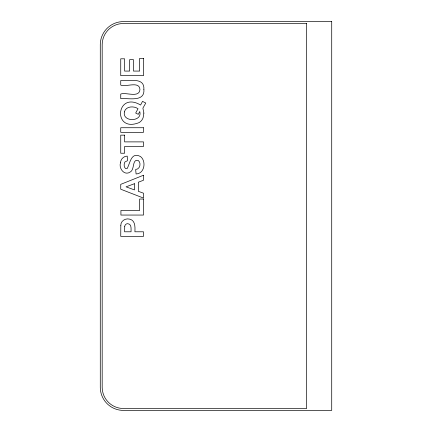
<?xml version="1.0" encoding="UTF-8"?>
<svg xmlns="http://www.w3.org/2000/svg" width="432" height="432" viewBox="0 0 432 432"><rect width="100%" height="100%" fill="white"/><g stroke="black" fill="none" stroke-linecap="round" stroke-linejoin="round"><path stroke-width="0.65" d="M120.82 225.547L120.739 236.38L143.494 236.38L143.494 231.79L134.908 231.79C135.113 227.221 135.443 220.374 129.665 219.143C125.491 217.96 120.582 220.925 120.82 225.547M124.74 226.26L124.589 231.79L131.042 231.79C130.982 229.03 131.846 223.873 127.802 223.684A2.943 2.943 0 0 0 125.096 225.239L124.74 226.26M120.469 162.832C118.611 168.566 124.54 176.116 130.286 171.968C134.816 169.652 131.933 159.089 138.056 160.342C141.572 162.707 140.152 169.301 135.653 169.501L136.085 173.972C144.617 173.729 146.491 161.136 140.53 156.551C131.117 151.438 130.151 163.269 127.138 168.583L125.593 168.572C123.773 167.011 123.811 163.96 124.918 161.978L127.44 160.715L127.24 156.119C123.568 156.06 120.668 159.284 120.469 162.832M143.878 89.316C145.071 102.578 128.174 97.832 120.739 98.658L120.739 94.063C125.577 91.854 139.39 98.442 139.952 89.451C139.417 80.633 125.404 87.48 120.739 85.109L120.739 80.514C127.888 81.594 144.725 76.399 143.878 89.316M143.878 113.092L143.105 117.769A9.472 9.472 0 0 1 139.088 122.612C112.374 133.315 116.008 90.477 140.605 105.035L142.528 101.358L145.773 103.048L142.9 108.14L143.878 113.092M124.4 111.91C122.175 122.418 142.841 121.954 139.736 111.51L138.305 114.35L135.686 113.06L138.013 108.729C133.936 105.748 125.739 106.137 124.4 111.91M143.494 175.241L120.739 184.351L120.739 189.211L143.494 198.072L143.494 193.201L138.321 191.322L138.321 182.228L143.494 180.241L143.494 175.241M134.487 183.703L126.047 186.835L134.487 189.913L134.487 183.703M331.717 21.6L123.428 21.6A23.144 23.144 0 0 0 100.283 44.744L100.283 387.256A23.144 23.144 0 0 0 123.428 410.4L331.717 410.4L331.717 21.6M306.671 23.501L123.428 23.501A21.244 21.244 0 0 0 102.184 44.744L102.184 387.256A21.244 21.244 0 0 0 123.428 408.499L306.671 408.499L306.671 23.501M143.494 58.363L139.66 58.363L139.66 71.075L133.466 71.075L133.466 59.654L129.632 59.654L129.632 71.075L124.589 71.075L124.589 58.801L120.739 58.801L120.739 75.67L143.494 75.67L143.494 58.363M143.494 127.732L120.739 127.732L120.739 132.327L143.494 132.327L143.494 127.732M124.589 135.151L120.739 135.151L120.739 153.23L124.589 153.23L124.589 146.48L143.494 146.48L143.494 141.885L124.589 141.885L124.589 135.151M143.494 199.039L139.66 199.039L139.66 210.46L120.922 210.46L120.922 215.055L143.494 215.055L143.494 199.039"/></g></svg>
